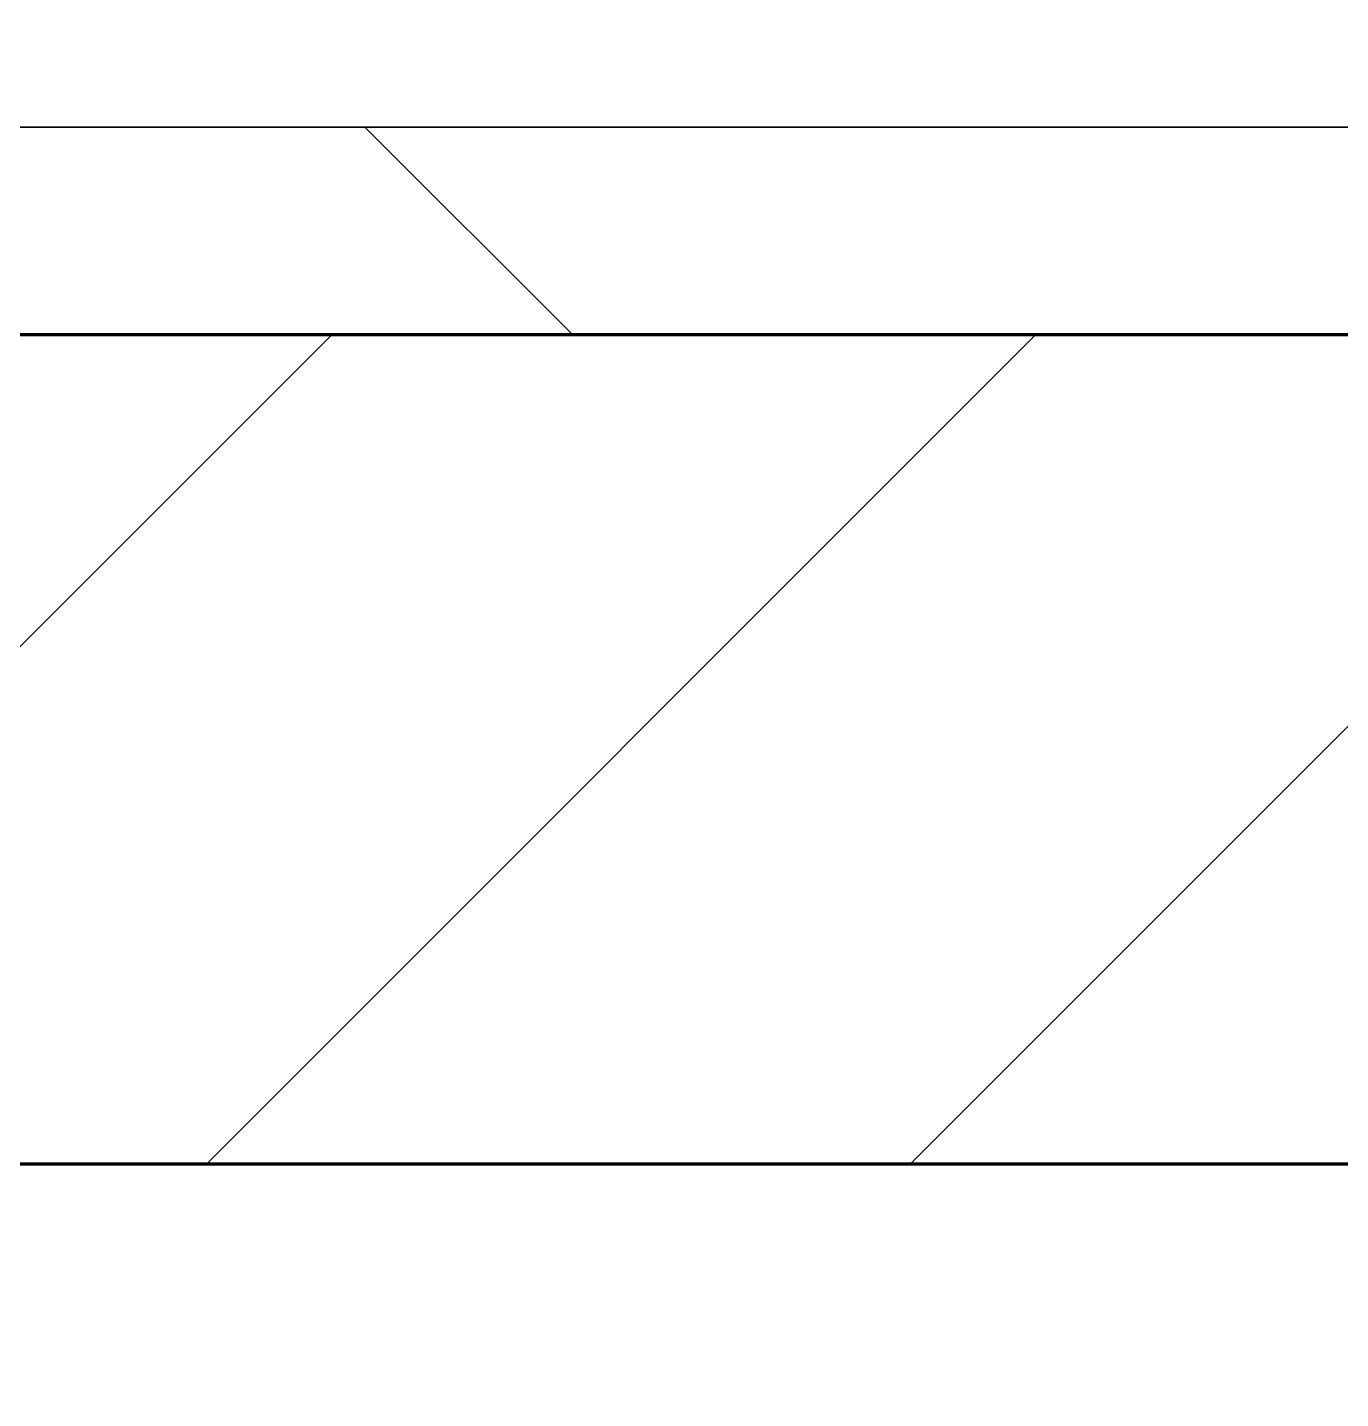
# Model space of a CAD drawing. Header units: millimetres. Extents: x -726012 to -647389, y -20772 to 18805.
# Drawn here: x -671203.1 to -670886.5, y 3872.5 to 4203 of the extents above; entities that cross this region are included whole.
import ezdxf
from ezdxf.xclip import XClip

# ---------------------------------------------------------------- set-up
doc = ezdxf.new("R2010")
doc.units = ezdxf.units.MM
doc.header["$XCLIPFRAME"] = 0
for name, color, linetype, lineweight in [('A-GLAZ-CURT', 2, 'Continuous', 9), ('A-WALL', 5, 'Continuous', 35), ('A-WALL-FNSH', 2, 'Continuous', 35), ('A-WALL-PATT', 1, 'Continuous', 35)]:
    doc.layers.add(name, color=color, linetype=linetype, lineweight=lineweight)
doc.layers.add('A11_ALU.SOLID SHEET', color=2, linetype='Continuous')

# ---------------------------------------------------------------- blocks, each defined once
blk = doc.blocks.new('PPLS-PP19_Custom Tile Pattern - Custom Tile Pattern-V208-4233-01 ENLARGED MULTI-PURPOSE LEVEL - REFLECTED CEILING PLAN - SHEET 4')
at = {"layer": 'A-GLAZ-CURT'}
for p, q in [((-300, 0), (300, 0)), ((300, 0), (-300, 0)), ((230.06, 0), (300, 0)), ((-300, -50), (300, -50)), ((300, -50), (-300, -50))]:
    blk.add_line(p, q, dxfattribs=at)
for points, knots in [([(291.84, 0), (281.09, 0), (251.49, 0), (207.11, 0), (177.41, 0), (159.34, 0), (158.33, 0), (158.3, 0)], [-277.063417, -277.063417, -277.063417, -277.063417, -244.693688, -187.987675, -143.776725, -129.632772, -123.352749, -123.352749, -123.352749, -123.352749]), ([(171.51, 0), (176.48, 0), (193.23, 0), (201.73, 0), (208.81, 0), (213.9, 0), (241.96, 0), (266.73, 0), (281.71, 0), (291.71, 0), (296.52, 0), (297.86, 0), (298.09, 0)], [-7971.819559, -7971.819559, -7971.819559, -7971.819559, -7784.112253, -7606.717214, -7289.299508, -7042.621073, -6582.165592, -6068.460911, -5766.029927, -5566.724884, -5280.360606, -5199.253518, -5199.253518, -5199.253518, -5199.253518]), ([(300, 0), (288.22, 0), (262, 0), (230.43, 0), (219.94, 0), (219.02, 0)], [-12528.858583, -12528.858583, -12528.858583, -12528.858583, -11905.454923, -11162.864862, -10856.732305, -10856.732305, -10856.732305, -10856.732305]), ([(284.76, 0), (284.76, 0), (285.09, 0), (287.24, 0), (290.32, 0), (291.74, 0)], [-4110.630118, -4110.630118, -4110.630118, -4110.630118, -4053.389046, -3959.664717, -3887.308614, -3887.308614, -3887.308614, -3887.308614]), ([(297.38, 0), (295.84, 0), (291.62, 0), (285.38, 0), (284.87, 0)], [-4803.172655, -4803.172655, -4803.172655, -4803.172655, -4358.271401, -4143.037883, -4143.037883, -4143.037883, -4143.037883]), ([(292.23, 0), (292.55, 0), (295.17, 0), (297.76, 0), (300, 0)], [-3878.983974, -3878.983974, -3878.983974, -3878.983974, -3862.421465, -3746.95702, -3746.95702, -3746.95702, -3746.95702])]:
    blk.add_open_spline(points, degree=3, knots=knots, dxfattribs=at)
blk.add_open_spline([(300, 0), (297.44, 0), (294.88, 0), (292.32, 0)], degree=3, dxfattribs=at)
blk = doc.blocks.new('PPLS-PP19_Custom Tile Pattern - Custom Tile Pattern-V209-4233-01 ENLARGED MULTI-PURPOSE LEVEL - REFLECTED CEILING PLAN - SHEET 4')
at = {"layer": 'A-GLAZ-CURT'}
for p, q in [((-300, 0), (300, 0)), ((300, 0), (-300, 0)), ((-293.07, 0), (-275.75, 0)), ((-275.75, 0), (-293.07, 0)), ((-222.32, 0), (-205, 0)), ((-205, 0), (-222.32, 0)), ((-300, -50), (300, -50)), ((300, -50), (-300, -50))]:
    blk.add_line(p, q, dxfattribs=at)
at = {"layer": 'A-GLAZ-CURT', "flags": 128}
for points in [[(-300, 0), (-291.56, 0), (-283.3, 0), (-275.2, 0), (-267.26, 0), (-259.45, 0), (-251.77, 0), (-244.2, 0), (-236.74, 0), (-229.36, 0), (-222.06, 0), (-214.83, 0), (-207.71, 0), (-200.76, 0), (-194.02, 0), (-187.54, 0), (-181.38, 0), (-175.58, 0), (-170.25, 0), (-165.64, 0), (-162.01, 0), (-159.53, 0), (-157.46, 0), (-154.52, 0), (-149.42, 0), (-141.84, 0), (-132.81, 0), (-126.08, 0)], [(-125.17, 0), (-128.55, 0), (-134.16, 0), (-140.03, 0), (-145.5, 0), (-150.63, 0), (-155.53, 0), (-160.27, 0), (-164.95, 0), (-169.65, 0), (-174.47, 0), (-179.49, 0), (-184.81, 0), (-190.44, 0), (-196.37, 0), (-202.58, 0), (-209.04, 0), (-215.73, 0), (-222.63, 0), (-229.72, 0), (-236.97, 0), (-244.39, 0), (-251.96, 0), (-259.67, 0), (-267.51, 0), (-275.48, 0), (-283.55, 0), (-291.73, 0), (-300, 0)]]:
    blk.add_lwpolyline(points, dxfattribs=at)
at = {"layer": 'A-GLAZ-CURT'}
for points, knots in [([(-300, 0), (-284.65, 0), (-236.57, 0), (-174.61, 0), (-129.95, 0), (-110.8, 0), (-99.5, 0), (-91.46, 0)], [-5323.127839, -5323.127839, -5323.127839, -5323.127839, -4502.809032, -2700.551212, -1002.059161, -460.363443, 0, 0, 0, 0]), ([(-171.5, 0), (-184.83, 0), (-218.77, 0), (-262.56, 0), (-294.48, 0), (-300, 0)], [-16143.680002, -16143.680002, -16143.680002, -16143.680002, -15131.813646, -13729.592194, -13439.944408, -13439.944408, -13439.944408, -13439.944408]), ([(-137.88, 0), (-140.56, 0), (-147.66, 0), (-147.69, 0), (-158.72, 0), (-174.02, 0), (-185.59, 0), (-209.77, 0), (-232.01, 0), (-255.22, 0), (-262.59, 0), (-264.9, 0), (-265.4, 0)], [-3187.727384, -3187.727384, -3187.727384, -3187.727384, -2919.378265, -2477.344047, -2237.412286, -2029.680487, -1755.085331, -1400.429864, -858.079193, -543.655514, -208.940337, 0, 0, 0, 0]), ([(-258.6, 0), (-257.91, 0), (-254.26, 0), (-241.25, 0), (-225.99, 0), (-213.1, 0), (-200.2, 0), (-187.13, 0), (-177.11, 0), (-171.51, 0)], [-5722.54675, -5722.54675, -5722.54675, -5722.54675, -5657.471696, -5413.335975, -5017.494783, -4832.723979, -4666.091899, -4349.945572, -4077.952226, -4077.952226, -4077.952226, -4077.952226]), ([(-133.82, 0), (-135.51, 0), (-137.8, 0), (-149.31, 0), (-162.01, 0), (-177.91, 0), (-199.46, 0), (-216.65, 0), (-231.26, 0), (-233.46, 0), (-234, 0)], [-2731.647847, -2731.647847, -2731.647847, -2731.647847, -2418.507304, -2308.929706, -2113.765672, -1763.376603, -1422.553702, -978.033455, -846.069444, -682.911962, -682.911962, -682.911962, -682.911962]), ([(-233.49, 0), (-233.44, 0), (-232.38, 0), (-230.74, 0), (-225.3, 0), (-223.63, 0)], [-455.274641, -455.274641, -455.274641, -455.274641, -440.605512, -119.536984, 0, 0, 0, 0]), ([(-223.63, 0), (-219.39, 0), (-206.17, 0), (-188.58, 0), (-169.02, 0), (-152.12, 0), (-136.84, 0), (-127.33, 0), (-124.19, 0), (-123.43, 0), (-123.28, 0)], [-5463.295695, -5463.295695, -5463.295695, -5463.295695, -5161.076232, -4739.070012, -4465.409639, -4149.119819, -3839.893365, -3647.167523, -3488.92562, -3439.852845, -3439.852845, -3439.852845, -3439.852845]), ([(-72.93, 0), (-75.51, 0), (-91.45, 0), (-123.99, 0), (-158.22, 0), (-171.17, 0)], [-19442.345229, -19442.345229, -19442.345229, -19442.345229, -18935.241197, -17136.203329, -16151.889957, -16151.889957, -16151.889957, -16151.889957]), ([(-171.08, 0), (-169.62, 0), (-164.61, 0), (-158.7, 0), (-157.22, 0)], [-4071.073527, -4071.073527, -4071.073527, -4071.073527, -4000.813434, -3840.635403, -3840.635403, -3840.635403, -3840.635403]), ([(-152.35, 0), (-151.03, 0), (-147.71, 0), (-143.57, 0), (-138.62, 0)], [-3494.978217, -3494.978217, -3494.978217, -3494.978217, -3371.022232, -3227.460399, -3227.460399, -3227.460399, -3227.460399]), ([(-118.78, 0), (-121.86, 0), (-126.28, 0), (-136.96, 0), (-147.46, 0), (-150.03, 0), (-150.57, 0)], [-5938.474035, -5938.474035, -5938.474035, -5938.474035, -5700.061948, -5508.838257, -5298.784692, -5196.16478, -5196.16478, -5196.16478, -5196.16478]), ([(-150.34, 0), (-150.07, 0), (-147.75, 0), (-142.6, 0), (-127.26, 0), (-107.3, 0), (-90.42, 0), (-75.26, 0), (-68.41, 0), (-65.12, 0), (-63.63, 0)], [-4948.728362, -4948.728362, -4948.728362, -4948.728362, -4883.323924, -4440.880425, -4054.690705, -3793.097032, -3402.597032, -3144.956779, -3050.982048, -2969.237017, -2969.237017, -2969.237017, -2969.237017]), ([(-104.11, 0), (-105.72, 0), (-117.58, 0), (-130.52, 0), (-147.74, 0), (-149.07, 0)], [-7090.9346, -7090.9346, -7090.9346, -7090.9346, -7004.680444, -6449.282163, -6277.220794, -6277.220794, -6277.220794, -6277.220794]), ([(-148.23, 0), (-146.94, 0), (-140.15, 0), (-137.28, 0), (-133.93, 0), (-128.78, 0), (-126.5, 0)], [-6162.058746, -6162.058746, -6162.058746, -6162.058746, -6017.569127, -5560.701257, -5364.112219, -5231.017328, -5231.017328, -5231.017328, -5231.017328]), ([(-86.16, 0), (-91.37, 0), (-104.13, 0), (-122.65, 0), (-139.03, 0), (-146.11, 0), (-146.95, 0)], [-1681.3698, -1681.3698, -1681.3698, -1681.3698, -1374.161226, -945.742622, -741.901385, -489.130243, -489.130243, -489.130243, -489.130243]), ([(-146.69, 0), (-146.59, 0), (-145.49, 0), (-135.69, 0), (-128.29, 0), (-125.15, 0)], [-420.34245, -420.34245, -420.34245, -420.34245, -406.956646, -290.263673, 0, 0, 0, 0]), ([(-127.41, 0), (-131.63, 0), (-133.16, 0), (-134.09, 0), (-134.15, 0)], [-8540.990293, -8540.990293, -8540.990293, -8540.990293, -8266.114998, -8246.473386, -8246.473386, -8246.473386, -8246.473386]), ([(-134.15, 0), (-133.32, 0), (-130.31, 0), (-119.66, 0), (-108.16, 0), (-103.17, 0)], [-7657.439573, -7657.439573, -7657.439573, -7657.439573, -7293.749979, -6839.55839, -6491.898007, -6491.898007, -6491.898007, -6491.898007]), ([(-120.13, 0), (-120.14, 0), (-120.24, 0), (-121.3, 0), (-129.25, 0), (-133.82, 0)], [-2933.992132, -2933.992132, -2933.992132, -2933.992132, -2920.575025, -2840.280255, -2731.647847, -2731.647847, -2731.647847, -2731.647847]), ([(-113.43, 0), (-113.44, 0), (-113.96, 0), (-119.73, 0), (-125.43, 0), (-127.03, 0), (-127.41, 0)], [-328.499627, -328.499627, -328.499627, -328.499627, -282.672656, -98.539552, -24.539552, 0, 0, 0, 0]), ([(-126.5, 0), (-122.44, 0), (-108.71, 0), (-86.68, 0), (-63.44, 0), (-54.4, 0), (-48.53, 0), (-30.79, 0), (-18.03, 0), (8.61, 0), (15.02, 0), (22.91, 0), (29.02, 0), (32.41, 0), (33.51, 0)], [-5231.017328, -5231.017328, -5231.017328, -5231.017328, -4994.692869, -4542.524482, -4008.285538, -3689.699207, -3546.54457, -3315.260113, -2864.387349, -2439.246196, -2084.094819, -1956.422387, -1818.904206, -1752.82481, -1752.82481, -1752.82481, -1752.82481]), ([(-125.15, 0), (-124.93, 0), (-121.96, 0), (-113.79, 0), (-106.12, 0), (-103.63, 0)], [-3362.7396, -3362.7396, -3362.7396, -3362.7396, -3342.215224, -3074.362186, -2942.39715, -2942.39715, -2942.39715, -2942.39715]), ([(-122.08, 0), (-122.01, 0), (-121.69, 0), (-121.2, 0), (-120.88, 0)], [-3136.336417, -3136.336417, -3136.336417, -3136.336417, -3110.304437, -3035.164275, -3035.164275, -3035.164275, -3035.164275]), ([(-36.33, 0), (-36.43, 0), (-37.27, 0), (-45.02, 0), (-46.13, 0), (-60.59, 0), (-81.23, 0), (-99.51, 0), (-114.02, 0), (-117.28, 0), (-118.78, 0)], [-1855.773136, -1855.773136, -1855.773136, -1855.773136, -1810.870157, -1672.078046, -1405.135169, -1060.00838, -740.068933, -229.489605, -116.330425, 0, 0, 0, 0]), ([(-117.74, 0), (-117.19, 0), (-114.78, 0), (-113.43, 0), (-113.43, 0)], [-821.249067, -821.249067, -821.249067, -821.249067, -394.672656, -330.879064, -330.879064, -330.879064, -330.879064]), ([(-103.18, 0), (-105.3, 0), (-111.74, 0), (-116.56, 0), (-117.56, 0)], [-1635.568194, -1635.568194, -1635.568194, -1635.568194, -1433.981041, -985.49888, -985.49888, -985.49888, -985.49888]), ([(-115.82, 0), (-114.96, 0), (-111.57, 0), (-105.65, 0), (-103.24, 0)], [-5724.064692, -5724.064692, -5724.064692, -5724.064692, -5430.283136, -5262.283836, -5262.283836, -5262.283836, -5262.283836]), ([(-34.81, 0), (-36.73, 0), (-43.55, 0), (-56.24, 0), (-75.59, 0), (-94, 0), (-112.01, 0), (-114.94, 0), (-115.63, 0)], [-1925.08607, -1925.08607, -1925.08607, -1925.08607, -1792.521578, -1466.981642, -1208.454564, -789.402658, -501.969187, -243.577221, -243.577221, -243.577221, -243.577221]), ([(-34.83, 0), (-40.36, 0), (-54.39, 0), (-76.55, 0), (-95.64, 0), (-103.18, 0)], [-8479.939562, -8479.939562, -8479.939562, -8479.939562, -8073.216054, -7508.296369, -7107.447587, -7107.447587, -7107.447587, -7107.447587]), ([(-103.17, 0), (-102.56, 0), (-96.36, 0), (-85.29, 0), (-71.67, 0), (-65.93, 0), (-65.07, 0)], [-2934.282336, -2934.282336, -2934.282336, -2934.282336, -2902.289527, -2605.247022, -2322.099534, -2241.8264, -2241.8264, -2241.8264, -2241.8264]), ([(-36.62, 0), (-36.62, 0), (-40.35, 0), (-44.32, 0), (-58.97, 0), (-82.6, 0), (-97.15, 0), (-102.96, 0)], [-4069.478503, -4069.478503, -4069.478503, -4069.478503, -3858.647035, -3538.256648, -2842.901703, -2193.204658, -1642.498133, -1642.498133, -1642.498133, -1642.498133]), ([(-102.63, 0), (-99.16, 0), (-88.22, 0), (-74.02, 0), (-62.74, 0), (-60.36, 0), (-59.97, 0)], [-6479.371946, -6479.371946, -6479.371946, -6479.371946, -6236.997189, -5713.340575, -5140.470607, -5006.787413, -5006.787413, -5006.787413, -5006.787413]), ([(-102.13, 0), (-100.15, 0), (-93.18, 0), (-71.33, 0), (-50.76, 0), (-35.68, 0), (-34.84, 0)], [-5236.91025, -5236.91025, -5236.91025, -5236.91025, -5103.229623, -4799.173296, -4065.652676, -4022.508844, -4022.508844, -4022.508844, -4022.508844]), ([(-91.46, 0), (-90.09, 0), (-84.7, 0), (-77.43, 0), (-72.73, 0), (-72.64, 0), (-72.64, 0)], [-19832.387487, -19832.387487, -19832.387487, -19832.387487, -19753.885894, -19541.04734, -19478.625389, -19471.062469, -19471.062469, -19471.062469, -19471.062469]), ([(-63.96, 0), (-64.13, 0), (-72.5, 0), (-80.63, 0), (-86.16, 0)], [-2171.769325, -2171.769325, -2171.769325, -2171.769325, -2007.031671, -1681.3698, -1681.3698, -1681.3698, -1681.3698]), ([(-35.02, 0), (-38.01, 0), (-45.75, 0), (-56.37, 0), (-71.66, 0), (-77.83, 0), (-82.66, 0), (-83.28, 0), (-83.28, 0)], [-2573.486295, -2573.486295, -2573.486295, -2573.486295, -2413.671296, -2161.752162, -2006.592567, -1646.621388, -1424.436217, -1393.971743, -1393.971743, -1393.971743, -1393.971743]), ([(-83.28, 0), (-83.28, 0), (-82.91, 0), (-76.14, 0), (-62.97, 0), (-48.14, 0), (-38.04, 0), (-35.35, 0), (-34.84, 0)], [-1393.4169, -1393.4169, -1393.4169, -1393.4169, -1353.722004, -1274.333717, -1073.56893, -651.549973, -296.515819, -215.384317, -215.384317, -215.384317, -215.384317]), ([(-66.39, 0), (-66.39, 0), (-63.63, 0), (-53.63, 0), (-34.42, 0), (-29.82, 0), (-29.19, 0)], [-2493.31794, -2493.31794, -2493.31794, -2493.31794, -2315.303971, -1809.437387, -963.711516, -666.19313, -666.19313, -666.19313, -666.19313]), ([(-34.85, 0), (-40.7, 0), (-53.76, 0), (-65.77, 0), (-66.37, 0), (-66.38, 0)], [-3314.260985, -3314.260985, -3314.260985, -3314.260985, -2981.410125, -2542.574734, -2498.224237, -2498.224237, -2498.224237, -2498.224237]), ([(-63.63, 0), (-61.49, 0), (-57.39, 0), (-54.49, 0), (-45.2, 0), (-40.79, 0), (-40.46, 0), (-40.44, 0)], [-2969.237017, -2969.237017, -2969.237017, -2969.237017, -2851.217951, -2734.127174, -2474.780881, -2410.990208, -2350.645972, -2350.645972, -2350.645972, -2350.645972]), ([(-58.83, 0), (-58.37, 0), (-57.29, 0), (-54.23, 0), (-46.33, 0), (-42.62, 0), (-41.76, 0)], [-4859.52896, -4859.52896, -4859.52896, -4859.52896, -4680.891996, -4469.85053, -4321.566175, -4270.495146, -4270.495146, -4270.495146, -4270.495146]), ([(-51.83, 0), (-51.83, 0), (-51.78, 0), (-47.4, 0), (-46.01, 0), (-40.22, 0), (-36.78, 0)], [-632.814994, -632.814994, -632.814994, -632.814994, -627.965721, -508.377888, -260.442412, 0, 0, 0, 0]), ([(-34.82, 0), (-38.27, 0), (-45.2, 0), (-51.43, 0), (-51.79, 0)], [-1018.578015, -1018.578015, -1018.578015, -1018.578015, -819.71621, -644.910881, -644.910881, -644.910881, -644.910881]), ([(-41.76, 0), (-39.9, 0), (-37.72, 0), (-36.92, 0), (-36.77, 0)], [-4270.495146, -4270.495146, -4270.495146, -4270.495146, -4161.040818, -4106.245333, -4106.245333, -4106.245333, -4106.245333]), ([(-36.78, 0), (-32.43, 0), (-19.22, 0), (8.83, 0), (43.36, 0), (70.92, 0), (82.12, 0), (83.66, 0)], [-6191.144455, -6191.144455, -6191.144455, -6191.144455, -5862.463379, -5340.621928, -4573.028122, -4094.177415, -3869.465285, -3869.465285, -3869.465285, -3869.465285]), ([(30.82, 0), (29.27, 0), (20.14, 0), (3.54, 0), (-16.58, 0), (-34.76, 0), (-36.04, 0)], [-10462.034656, -10462.034656, -10462.034656, -10462.034656, -10363.088938, -9884.23066, -9424.652049, -9182.880979, -9182.880979, -9182.880979, -9182.880979]), ([(-34.85, 0), (-34.75, 0), (-33.12, 0), (-28.88, 0), (-26.95, 0), (-26.54, 0)], [-9066.086295, -9066.086295, -9066.086295, -9066.086295, -9057.163041, -8919.836787, -8834.607043, -8834.607043, -8834.607043, -8834.607043]), ([(-34.82, 0), (-33.99, 0), (-32.57, 0), (-29.94, 0), (-28.57, 0)], [-214.457191, -214.457191, -214.457191, -214.457191, -83.513472, 0, 0, 0, 0]), ([(-34.63, 0), (-26.29, 0), (-11.99, 0), (4.23, 0), (9.64, 0), (10.14, 0), (10.18, 0)], [-4019.024145, -4019.024145, -4019.024145, -4019.024145, -3589.737505, -3285.047089, -3066.359526, -3044.715262, -3044.715262, -3044.715262, -3044.715262]), ([(-26.75, 0), (-27.82, 0), (-30.83, 0), (-33.96, 0), (-34.59, 0)], [-8718.362214, -8718.362214, -8718.362214, -8718.362214, -8532.293389, -8485.872555, -8485.872555, -8485.872555, -8485.872555]), ([(76.63, 0), (74.8, 0), (67.65, 0), (53.52, 0), (37, 0), (24.07, 0), (12.82, 0), (-2.9, 0), (-20.62, 0), (-29.57, 0), (-34, 0), (-34.13, 0)], [-3095.572228, -3095.572228, -3095.572228, -3095.572228, -2950.589685, -2634.532728, -2313.748533, -2106.613311, -1925.670641, -1617.263037, -1290.787923, -1039.307308, -1031.857409, -1031.857409, -1031.857409, -1031.857409]), ([(31.18, 0), (25.97, 0), (11.99, 0), (-10.25, 0), (-26.66, 0), (-33.97, 0)], [-4496.803627, -4496.803627, -4496.803627, -4496.803627, -4222.080604, -3745.412743, -3330.96565, -3330.96565, -3330.96565, -3330.96565]), ([(9.32, 0), (9.08, 0), (7.65, 0), (2.57, 0), (-12.23, 0), (-23.39, 0), (-31.26, 0), (-33.8, 0)], [-2922.926651, -2922.926651, -2922.926651, -2922.926651, -2882.788014, -2720.818881, -2518.50168, -2125.455881, -1948.617768, -1948.617768, -1948.617768, -1948.617768]), ([(-33.34, 0), (-33.34, 0), (-32.93, 0), (-31.16, 0), (-30.52, 0)], [-2415.024266, -2415.024266, -2415.024266, -2415.024266, -2357.633367, -2323.618664, -2323.618664, -2323.618664, -2323.618664]), ([(70.61, 0), (66.16, 0), (55.8, 0), (39.61, 0), (24.74, 0), (2.64, 0), (-17.84, 0), (-30.57, 0), (-31.82, 0), (-32, 0)], [-4647.237329, -4647.237329, -4647.237329, -4647.237329, -4326.416877, -4098.545751, -3766.694881, -3333.063701, -2994.501669, -2698.150104, -2614.070998, -2614.070998, -2614.070998, -2614.070998]), ([(-30.76, 0), (-30.73, 0), (-29.99, 0), (-23.47, 0), (-15.75, 0), (-15.19, 0)], [-54176.191683, -54176.191683, -54176.191683, -54176.191683, -54157.274271, -53749.15266, -53717.791567, -53717.791567, -53717.791567, -53717.791567]), ([(-30.52, 0), (-27.11, 0), (-17.83, 0), (5.99, 0), (22.06, 0), (37.44, 0), (45.92, 0), (57.76, 0), (64.47, 0), (72.74, 0), (75.22, 0), (76.03, 0), (76.21, 0)], [-2323.618664, -2323.618664, -2323.618664, -2323.618664, -2142.497158, -1716.209403, -1206.526904, -1089.329421, -901.315459, -753.071572, -495.328968, -421.953223, -334.951786, -290.452333, -290.452333, -290.452333, -290.452333]), ([(-13, 0), (-14.35, 0), (-17.68, 0), (-25.97, 0), (-29.52, 0), (-30.21, 0)], [-55207.591944, -55207.591944, -55207.591944, -55207.591944, -54789.006179, -54461.685999, -54290.791712, -54290.791712, -54290.791712, -54290.791712]), ([(8.33, 0), (8.19, 0), (7.18, 0), (0.32, 0), (-13.89, 0), (-24.92, 0), (-29.03, 0)], [-3574.286521, -3574.286521, -3574.286521, -3574.286521, -3526.962355, -3285.499107, -2903.012179, -2680.714891, -2680.714891, -2680.714891, -2680.714891]), ([(-28.98, 0), (-28.66, 0), (-27.39, 0), (-24.45, 0), (-22.56, 0)], [-166.548282, -166.548282, -166.548282, -166.548282, -102.06493, 0, 0, 0, 0]), ([(-28.57, 0), (-26.93, 0), (-20.29, 0), (-11.45, 0), (2.08, 0), (13.15, 0), (21.24, 0), (24.62, 0), (24.72, 0), (24.72, 0)], [-5361.429781, -5361.429781, -5361.429781, -5361.429781, -5261.36855, -5050.479954, -4785.90057, -4596.498881, -4445.288762, -4384.376941, -4376.041937, -4376.041937, -4376.041937, -4376.041937]), ([(-22.56, 0), (-20.27, 0), (-17.03, 0), (-11.36, 0), (-7.66, 0), (-6.6, 0), (-6.44, 0)], [-56468.192263, -56468.192263, -56468.192263, -56468.192263, -56344.022017, -56303.229861, -56166.290093, -56124.392176, -56124.392176, -56124.392176, -56124.392176]), ([(-15.19, 0), (-13.07, 0), (7.48, 0), (42.82, 0), (88.72, 0), (120.63, 0), (138.28, 0), (138.53, 0)], [-461.142613, -461.142613, -461.142613, -461.142613, -429.606584, -390.253598, -346.313304, -291.370682, -290.5735, -290.5735, -290.5735, -290.5735]), ([(-6.54, 0), (-6.73, 0), (-7.2, 0), (-7.6, 0), (-7.79, 0)], [-56009.792147, -56009.792147, -56009.792147, -56009.792147, -55949.290093, -55895.192118, -55895.192118, -55895.192118, -55895.192118])]:
    blk.add_open_spline(points, degree=3, knots=knots, dxfattribs=at)
for points in [[(-39.84, 0), (-39.08, 0), (-38.11, 0), (-37.36, 0)], [(-36.29, 0), (-36.29, 0), (-35.76, 0), (-34.88, 0)], [(-29.03, 0), (-30.96, 0), (-32.89, 0), (-34.84, 0)]]:
    blk.add_open_spline(points, degree=3, dxfattribs=at)
blk = doc.blocks.new('*U885')
at = {"layer": 'A-GLAZ-CURT'}
for name, p in [('PPLS-PP19_Custom Tile Pattern - Custom Tile Pattern-V208-4233-01 ENLARGED MULTI-PURPOSE LEVEL - REFLECTED CEILING PLAN - SHEET 4', (4800, 11720.41)), ('PPLS-PP19_Custom Tile Pattern - Custom Tile Pattern-V209-4233-01 ENLARGED MULTI-PURPOSE LEVEL - REFLECTED CEILING PLAN - SHEET 4', (5400, 11720.41))]:
    blk.add_blockref(name, p, dxfattribs=at)
blk = doc.blocks.new('*U1287')
blk.add_lwpolyline([(21173.36, -580), (28210, -580), (28210, -6849.96), (45954.15, -6849.96), (45954.15, 600), (82995.06, 600), (83086.47, 650), (90052, 650), (90392, 990), (103159.16, 990), (103159.16, 4990), (21173.36, 4990), (21173.36, 3485.45), (21203.36, 3485.45), (21203.36, 925.54), (21173.36, 925.54), (21173.36, -580)])

msp = doc.modelspace()

# ---------------------------------------------------------------- hatches: boundary and pattern name
at = {"layer": 'A-WALL-PATT', "lineweight": 9}
h = msp.add_hatch(dxfattribs=at)
h.set_pattern_fill('FP_3', color=256, style=0, pattern_type=2)
h.set_pattern_definition([(45, (0, 0), (-212.13203, 212.13203), []), (135, (0, 0), (-212.13203, -212.13203), [])])
h.paths.add_polyline_path([(-661708.03, 4129.02), (-661758.03, 4179.02), (-698678.22, 4179.02), (-698678.22, 4129.02), (-663127.46, 4129.02)])
h = msp.add_hatch(dxfattribs=at)
h.set_pattern_fill('FP_2', color=256, style=0, pattern_type=2)
h.set_pattern_definition([(45, (0, 0), (-84.852814, 84.852814), [])])
h.paths.add_polyline_path([(-661508.03, 3929.02), (-661708.03, 4129.02), (-698478.22, 4129.02), (-698478.22, 3929.02), (-661790.87, 3929.02)])

# ---------------------------------------------------------------- linework, layer by layer
at = {"layer": 'A-WALL', "color": 7, "lineweight": 70}
for p, q in [((-698478.22, 4129.02), (-661708.03, 4129.02)), ((-661790.87, 3929.02), (-672727.37, 3929.02))]:
    msp.add_line(p, q, dxfattribs=at)
at = {"layer": 'A-WALL-FNSH', "color": 250}
for p, q in [((-698678.22, 4179.02), (-661758.03, 4179.02)), ((-661708.03, 4129.02), (-698678.22, 4129.02))]:
    msp.add_line(p, q, dxfattribs=at)

# ---------------------------------------------------------------- block references
msp.add_blockref('*U885', (-676282.37, -7541.39))

# ---------------------------------------------------------------- next in the draw order: block references
at = {"layer": 'A11_ALU.SOLID SHEET'}
ref = msp.add_blockref('*U1287', (-744682.37, 3579.02), dxfattribs=at)
XClip(ref).set_block_clipping_path([(22516.8245944298, -23612.0000696909), (92487.8891097467, 7199.9972603897)])

doc.saveas('drawing.dxf')
